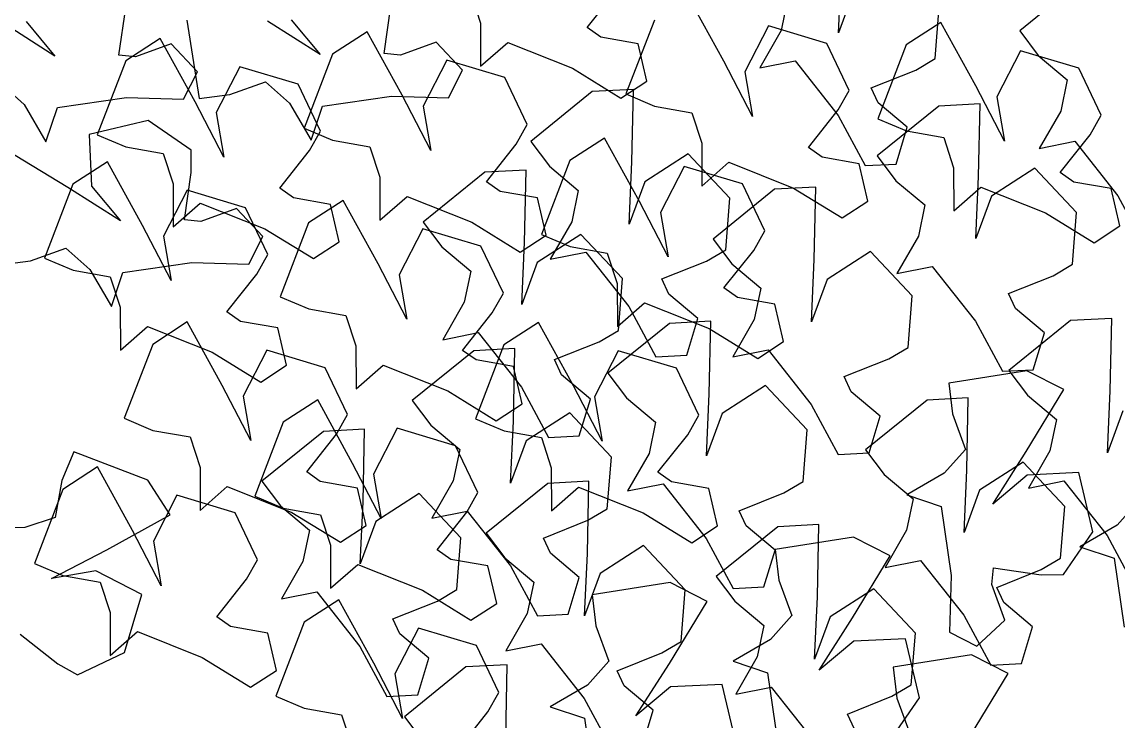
# Model space of a CAD drawing. Header units: millimetres. Extents: x 441156 to 441876, y 4514765 to 4515211.
# Drawn here: x 441407.421 to 441408.778, y 4514822.203 to 4514823.069 of the extents above; entities that cross this region are included whole.
import ezdxf

# ---------------------------------------------------------------- set-up
doc = ezdxf.new("R2010")
doc.units = ezdxf.units.MM
doc.layers.add('01_piscinas', color=254, linetype='Continuous')

msp = doc.modelspace()

# ---------------------------------------------------------------- linework, layer by layer
at = {"layer": '01_piscinas'}
for p, q in [((441408.43156197, 4514823.05491408, 0.00000053), (441408.43501631, 4514823.1318248, 0.00000053)), ((441408.73193576, 4514823.11929527, 0.00000053), (441408.65577748, 4514823.05764111, 0.00000053)), ((441407.97612089, 4514823.10464045, 0.00000053), (441407.98845298, 4514823.0670493, 0.00000053)), ((441408.12047147, 4514823.0614382, 0.00000053), (441408.15726737, 4514823.10805867, 0.00000053)), ((441408.4508555, 4514823.10726777, 0.00000053), (441408.43156197, 4514823.05491408, 0.00000053)), ((441408.28974724, 4514823.01992373, 0.00000053), (441408.24651657, 4514823.09857989, 0.00000053)), ((441408.368628, 4514823.09649424, 0.00000053), (441408.36051233, 4514823.05777331, 0.00000053)), ((441407.54100994, 4514823.027349, 0.00000053), (441407.54956588, 4514823.08612147, 0.00000053)), ((441407.86907547, 4514823.02924452, 0.00000053), (441407.87763142, 4514823.08801699, 0.00000053)), ((441408.55116943, 4514823.02304517, 0.00000053), (441408.55618889, 4514823.08713304, 0.00000053)), ((441407.46187399, 4514823.0263003, 0.00000053), (441407.39699452, 4514823.06774721, 0.00000053)), ((441407.42618113, 4514823.06918584, 0.00000053), (441407.46187399, 4514823.0263003, 0.00000053)), ((441407.62509591, 4514823.07060266, 0.00000053), (441407.64041084, 4514822.97382057, 0.00000053)), ((441407.78993953, 4514823.02819582, 0.00000053), (441407.72506006, 4514823.06964273, 0.00000053)), ((441407.75424667, 4514823.07108135, 0.00000053), (441407.78993953, 4514823.02819582, 0.00000053)), ((441407.98845298, 4514823.0670493, 0.00000053), (441407.98862122, 4514823.0137055, 0.00000053)), ((441408.20365571, 4514823.07073713, 0.00000053), (441408.16852778, 4514822.97926392, 0.00000053)), ((441408.55830986, 4514823.06784718, 0.00000053), (441408.515449, 4514823.04000442, 0.00000053)), ((441408.60154053, 4514822.98919102, 0.00000053), (441408.55830986, 4514823.06784718, 0.00000053)), ((441407.84818805, 4514823.05626843, 0.00000053), (441407.80532719, 4514823.02842567, 0.00000053)), ((441407.89141872, 4514822.97761227, 0.00000053), (441407.84818805, 4514823.05626843, 0.00000053)), ((441408.13733607, 4514823.04950897, 0.00000053), (441408.12047147, 4514823.0614382, 0.00000053)), ((441408.34497411, 4514823.06348344, 0.00000053), (441408.3157429, 4514823.00657631, 0.00000053)), ((441408.36051233, 4514823.05777331, 0.00000053), (441408.33398613, 4514823.01149209, 0.00000053)), ((441408.41703165, 4514823.04180582, 0.00000053), (441408.34497411, 4514823.06348344, 0.00000053)), ((441408.65577748, 4514823.05764111, 0.00000053), (441408.67884933, 4514823.0270116, 0.00000053)), ((441407.59224143, 4514823.04816922, 0.00000053), (441407.54938058, 4514823.02032646, 0.00000053)), ((441407.60557009, 4514823.04144713, 0.00000053), (441407.56157972, 4514823.02545028, 0.00000053)), ((441407.6354721, 4514822.96951306, 0.00000053), (441407.59224143, 4514823.04816922, 0.00000053)), ((441407.63805779, 4514823.00677486, 0.00000053), (441407.60557009, 4514823.04144713, 0.00000053)), ((441407.93363563, 4514823.04334265, 0.00000053), (441407.88964526, 4514823.0273458, 0.00000053)), ((441407.96612333, 4514823.00867037, 0.00000053), (441407.93363563, 4514823.04334265, 0.00000053)), ((441407.98862122, 4514823.0137055, 0.00000053), (441408.02218217, 4514823.04319084, 0.00000053)), ((441408.02218217, 4514823.04319084, 0.00000053), (441408.10224206, 4514823.01134385, 0.00000053)), ((441408.18343127, 4514823.04136745, 0.00000053), (441408.13733607, 4514823.04950897, 0.00000053)), ((441408.19423031, 4514822.99509653, 0.00000053), (441408.18343127, 4514823.04136745, 0.00000053)), ((441408.44472861, 4514822.98379436, 0.00000053), (441408.41703165, 4514823.04180582, 0.00000053)), ((441408.515449, 4514823.04000442, 0.00000053), (441408.48032107, 4514822.94853121, 0.00000053)), ((441407.56157972, 4514823.02545028, 0.00000053), (441407.54100994, 4514823.027349, 0.00000053)), ((441407.80532719, 4514823.02842567, 0.00000053), (441407.77019926, 4514822.93695246, 0.00000053)), ((441407.88964526, 4514823.0273458, 0.00000053), (441407.86907547, 4514823.02924452, 0.00000053)), ((441408.65676741, 4514823.03275072, 0.00000053), (441408.62753619, 4514822.9758436, 0.00000053)), ((441408.72882495, 4514823.0110731, 0.00000053), (441408.65676741, 4514823.03275072, 0.00000053)), ((441408.67884933, 4514823.0270116, 0.00000053), (441408.7146982, 4514822.99691324, 0.00000053)), ((441407.54938058, 4514823.02032646, 0.00000053), (441407.51425265, 4514822.92885325, 0.00000053)), ((441407.69069898, 4514823.01307277, 0.00000053), (441407.66146776, 4514822.95616564, 0.00000053)), ((441407.76275652, 4514822.99139514, 0.00000053), (441407.69069898, 4514823.01307277, 0.00000053)), ((441407.94664559, 4514823.02117198, 0.00000053), (441407.91741438, 4514822.96426485, 0.00000053)), ((441408.01870313, 4514822.99949436, 0.00000053), (441407.94664559, 4514823.02117198, 0.00000053)), ((441408.10224206, 4514823.01134385, 0.00000053), (441408.16220241, 4514822.97429096, 0.00000053)), ((441408.32521105, 4514822.95158992, 0.00000053), (441408.28974724, 4514823.01992373, 0.00000053)), ((441408.33398613, 4514823.01149209, 0.00000053), (441408.37779343, 4514823.02024668, 0.00000053)), ((441408.37779343, 4514823.02024668, 0.00000053), (441408.43120384, 4514822.95263642, 0.00000053)), ((441408.52721456, 4514823.00888126, 0.00000053), (441408.55116943, 4514823.02304517, 0.00000053)), ((441408.7565219, 4514822.95306165, 0.00000053), (441408.72882495, 4514823.0110731, 0.00000053)), ((441407.62072361, 4514822.97274275, 0.00000053), (441407.63805779, 4514823.00677486, 0.00000053)), ((441407.94878915, 4514822.97463827, 0.00000053), (441407.96612333, 4514823.00867037, 0.00000053)), ((441408.04640009, 4514822.9414829, 0.00000053), (441408.01870313, 4514822.99949436, 0.00000053)), ((441408.3157429, 4514823.00657631, 0.00000053), (441408.32521105, 4514822.95158992, 0.00000053)), ((441408.47203814, 4514822.9869047, 0.00000053), (441408.52721456, 4514823.00888126, 0.00000053)), ((441408.7146982, 4514822.99691324, 0.00000053), (441408.70658253, 4514822.95819231, 0.00000053)), ((441407.39439754, 4514822.99258796, 0.00000053), (441407.42387301, 4514822.96619912, 0.00000053)), ((441407.6784727, 4514822.97848663, 0.00000053), (441407.72246308, 4514822.99448348, 0.00000053)), ((441407.72246308, 4514822.99448348, 0.00000053), (441407.75193855, 4514822.96809464, 0.00000053)), ((441407.79045348, 4514822.93338369, 0.00000053), (441407.76275652, 4514822.99139514, 0.00000053)), ((441408.17781332, 4514822.98486936, 0.00000053), (441408.12677334, 4514822.98218725, 0.00000053)), ((441408.16220241, 4514822.97429096, 0.00000053), (441408.19423031, 4514822.99509653, 0.00000053)), ((441408.17592409, 4514822.89513579, 0.00000053), (441408.17781332, 4514822.98486936, 0.00000053)), ((441408.43106504, 4514822.95955063, 0.00000053), (441408.44472861, 4514822.98379436, 0.00000053)), ((441408.48067869, 4514822.96814138, 0.00000053), (441408.47203814, 4514822.9869047, 0.00000053)), ((441408.63700434, 4514822.92085721, 0.00000053), (441408.60154053, 4514822.98919102, 0.00000053)), ((441407.46501258, 4514822.96240168, 0.00000053), (441407.55026998, 4514822.97485133, 0.00000053)), ((441407.55026998, 4514822.97485133, 0.00000053), (441407.62072361, 4514822.97274275, 0.00000053)), ((441407.67093592, 4514822.90117925, 0.00000053), (441407.6354721, 4514822.96951306, 0.00000053)), ((441407.64041084, 4514822.97382057, 0.00000053), (441407.6784727, 4514822.97848663, 0.00000053)), ((441407.79307812, 4514822.9642972, 0.00000053), (441407.87833552, 4514822.97674684, 0.00000053)), ((441407.87833552, 4514822.97674684, 0.00000053), (441407.94878915, 4514822.97463827, 0.00000053)), ((441407.92688253, 4514822.90927846, 0.00000053), (441407.89141872, 4514822.97761227, 0.00000053)), ((441408.12677334, 4514822.98218725, 0.00000053), (441408.05061506, 4514822.9205331, 0.00000053)), ((441408.16852778, 4514822.97926392, 0.00000053), (441408.20382335, 4514822.96427392, 0.00000053)), ((441408.62753619, 4514822.9758436, 0.00000053), (441408.63700434, 4514822.92085721, 0.00000053)), ((441407.42387301, 4514822.96619912, 0.00000053), (441407.45069062, 4514822.92008615, 0.00000053)), ((441407.45069062, 4514822.92008615, 0.00000053), (441407.46501258, 4514822.96240168, 0.00000053)), ((441407.66146776, 4514822.95616564, 0.00000053), (441407.67093592, 4514822.90117925, 0.00000053)), ((441407.75193855, 4514822.96809464, 0.00000053), (441407.77875616, 4514822.92198167, 0.00000053)), ((441407.77875616, 4514822.92198167, 0.00000053), (441407.79307812, 4514822.9642972, 0.00000053)), ((441407.91741438, 4514822.96426485, 0.00000053), (441407.92688253, 4514822.90927846, 0.00000053)), ((441408.20382335, 4514822.96427392, 0.00000053), (441408.24991856, 4514822.95613241, 0.00000053)), ((441408.24991856, 4514822.95613241, 0.00000053), (441408.26225064, 4514822.91854126, 0.00000053)), ((441408.39426914, 4514822.91293015, 0.00000053), (441408.43106504, 4514822.95955063, 0.00000053)), ((441408.55573585, 4514822.96421718, 0.00000053), (441408.47957757, 4514822.90256302, 0.00000053)), ((441408.51652756, 4514822.93804302, 0.00000053), (441408.48067869, 4514822.96814138, 0.00000053)), ((441408.60677582, 4514822.96689929, 0.00000053), (441408.55573585, 4514822.96421718, 0.00000053)), ((441408.6048866, 4514822.87716572, 0.00000053), (441408.60677582, 4514822.96689929, 0.00000053)), ((441408.70658253, 4514822.95819231, 0.00000053), (441408.68005633, 4514822.9119111, 0.00000053)), ((441407.57726743, 4514822.94627516, 0.00000053), (441407.50402496, 4514822.92901976, 0.00000053)), ((441407.63025943, 4514822.90988425, 0.00000053), (441407.57726743, 4514822.94627516, 0.00000053)), ((441408.43120384, 4514822.95263642, 0.00000053), (441408.46460458, 4514822.8905675, 0.00000053)), ((441408.48032107, 4514822.94853121, 0.00000053), (441408.51561664, 4514822.93354121, 0.00000053)), ((441408.74285833, 4514822.92881792, 0.00000053), (441408.7565219, 4514822.95306165, 0.00000053)), ((441407.50402496, 4514822.92901976, 0.00000053), (441407.50716355, 4514822.86512114, 0.00000053)), ((441407.51425265, 4514822.92885325, 0.00000053), (441407.54954822, 4514822.91386325, 0.00000053)), ((441407.77019926, 4514822.93695246, 0.00000053), (441407.80549483, 4514822.92196246, 0.00000053)), ((441407.7767899, 4514822.90913996, 0.00000053), (441407.79045348, 4514822.93338369, 0.00000053)), ((441408.03273652, 4514822.91723917, 0.00000053), (441408.04640009, 4514822.9414829, 0.00000053)), ((441408.50274434, 4514822.89257171, 0.00000053), (441408.51652756, 4514822.93804302, 0.00000053)), ((441408.51561664, 4514822.93354121, 0.00000053), (441408.56171185, 4514822.9253997, 0.00000053)), ((441408.70606243, 4514822.88219744, 0.00000053), (441408.74285833, 4514822.92881792, 0.00000053)), ((441407.80549483, 4514822.92196246, 0.00000053), (441407.85159004, 4514822.91382095, 0.00000053)), ((441407.99594062, 4514822.87061869, 0.00000053), (441408.03273652, 4514822.91723917, 0.00000053)), ((441408.05061506, 4514822.9205331, 0.00000053), (441408.07368692, 4514822.88990359, 0.00000053)), ((441408.14204549, 4514822.92469279, 0.00000053), (441408.09918463, 4514822.89685003, 0.00000053)), ((441408.18527616, 4514822.84603663, 0.00000053), (441408.14204549, 4514822.92469279, 0.00000053)), ((441408.26225064, 4514822.91854126, 0.00000053), (441408.26241889, 4514822.86519746, 0.00000053)), ((441408.56171185, 4514822.9253997, 0.00000053), (441408.57404394, 4514822.88780855, 0.00000053)), ((441408.68005633, 4514822.9119111, 0.00000053), (441408.72386363, 4514822.92066568, 0.00000053)), ((441408.72386363, 4514822.92066568, 0.00000053), (441408.77727404, 4514822.85305543, 0.00000053)), ((441407.47797693, 4514822.86368251, 0.00000053), (441407.40121, 4514822.91018541, 0.00000053)), ((441407.54954822, 4514822.91386325, 0.00000053), (441407.59564342, 4514822.90572174, 0.00000053)), ((441407.59564342, 4514822.90572174, 0.00000053), (441407.60797551, 4514822.86813059, 0.00000053)), ((441407.63054829, 4514822.88205677, 0.00000053), (441407.63025943, 4514822.90988425, 0.00000053)), ((441407.739994, 4514822.86251948, 0.00000053), (441407.7767899, 4514822.90913996, 0.00000053)), ((441407.85159004, 4514822.91382095, 0.00000053), (441407.86392213, 4514822.8762298, 0.00000053)), ((441408.24553182, 4514822.90524617, 0.00000053), (441408.19176329, 4514822.87057876, 0.00000053)), ((441408.29709667, 4514822.85044403, 0.00000053), (441408.24553182, 4514822.90524617, 0.00000053)), ((441408.41113373, 4514822.90100092, 0.00000053), (441408.39426914, 4514822.91293015, 0.00000053)), ((441408.47957757, 4514822.90256302, 0.00000053), (441408.50264943, 4514822.87193352, 0.00000053)), ((441407.52696719, 4514822.89527827, 0.00000053), (441407.48410633, 4514822.86743551, 0.00000053)), ((441407.57019786, 4514822.81662211, 0.00000053), (441407.52696719, 4514822.89527827, 0.00000053)), ((441408.09918463, 4514822.89685003, 0.00000053), (441408.0640567, 4514822.80537682, 0.00000053)), ((441408.07368692, 4514822.88990359, 0.00000053), (441408.10953578, 4514822.85980523, 0.00000053)), ((441408.17246975, 4514822.81822507, 0.00000053), (441408.17592409, 4514822.89513579, 0.00000053)), ((441408.24050303, 4514822.88959634, 0.00000053), (441408.21127182, 4514822.83268921, 0.00000053)), ((441408.31256057, 4514822.86791872, 0.00000053), (441408.24050303, 4514822.88959634, 0.00000053)), ((441408.26241889, 4514822.86519746, 0.00000053), (441408.29597983, 4514822.8946828, 0.00000053)), ((441408.29597983, 4514822.8946828, 0.00000053), (441408.37603973, 4514822.86283581, 0.00000053)), ((441408.45722894, 4514822.89285941, 0.00000053), (441408.41113373, 4514822.90100092, 0.00000053)), ((441408.46802797, 4514822.84658849, 0.00000053), (441408.45722894, 4514822.89285941, 0.00000053)), ((441408.46460458, 4514822.8905675, 0.00000053), (441408.50274434, 4514822.89257171, 0.00000053)), ((441408.57404394, 4514822.88780855, 0.00000053), (441408.57421218, 4514822.83446474, 0.00000053)), ((441407.62199235, 4514822.8232843, 0.00000053), (441407.63054829, 4514822.88205677, 0.00000053)), ((441407.86392213, 4514822.8762298, 0.00000053), (441407.86409037, 4514822.82288599, 0.00000053)), ((441407.99379871, 4514822.88241693, 0.00000053), (441407.91764043, 4514822.82076277, 0.00000053)), ((441408.04483868, 4514822.88509903, 0.00000053), (441407.99379871, 4514822.88241693, 0.00000053)), ((441408.04294946, 4514822.79536547, 0.00000053), (441408.04483868, 4514822.88509903, 0.00000053)), ((441408.60143226, 4514822.800255, 0.00000053), (441408.6048866, 4514822.87716572, 0.00000053)), ((441408.67449433, 4514822.8872761, 0.00000053), (441408.6207258, 4514822.85260869, 0.00000053)), ((441408.72605918, 4514822.83247396, 0.00000053), (441408.67449433, 4514822.8872761, 0.00000053)), ((441408.72292703, 4514822.87026821, 0.00000053), (441408.70606243, 4514822.88219744, 0.00000053)), ((441407.48410633, 4514822.86743551, 0.00000053), (441407.4489784, 4514822.7759623, 0.00000053)), ((441407.5428564, 4514822.82223561, 0.00000053), (441407.47797693, 4514822.86368251, 0.00000053)), ((441407.50716355, 4514822.86512114, 0.00000053), (441407.5428564, 4514822.82223561, 0.00000053)), ((441407.60797551, 4514822.86813059, 0.00000053), (441407.60814375, 4514822.81478679, 0.00000053)), ((441407.7568586, 4514822.85059025, 0.00000053), (441407.739994, 4514822.86251948, 0.00000053)), ((441408.01280521, 4514822.85868946, 0.00000053), (441407.99594062, 4514822.87061869, 0.00000053)), ((441408.19176329, 4514822.87057876, 0.00000053), (441408.17246975, 4514822.81822507, 0.00000053)), ((441408.35247922, 4514822.86122807, 0.00000053), (441408.27632093, 4514822.79957391, 0.00000053)), ((441408.34025753, 4514822.80990726, 0.00000053), (441408.31256057, 4514822.86791872, 0.00000053)), ((441408.40351919, 4514822.86391018, 0.00000053), (441408.35247922, 4514822.86122807, 0.00000053)), ((441408.37603973, 4514822.86283581, 0.00000053), (441408.43600008, 4514822.82578291, 0.00000053)), ((441408.40162997, 4514822.77417661, 0.00000053), (441408.40351919, 4514822.86391018, 0.00000053)), ((441408.50264943, 4514822.87193352, 0.00000053), (441408.53849829, 4514822.84183516, 0.00000053)), ((441408.57421218, 4514822.83446474, 0.00000053), (441408.60777313, 4514822.86395009, 0.00000053)), ((441408.60777313, 4514822.86395009, 0.00000053), (441408.68783302, 4514822.8321031, 0.00000053)), ((441408.76902223, 4514822.86212669, 0.00000053), (441408.72292703, 4514822.87026821, 0.00000053)), ((441408.77982127, 4514822.81585578, 0.00000053), (441408.76902223, 4514822.86212669, 0.00000053)), ((441407.62542473, 4514822.86018181, 0.00000053), (441407.59619352, 4514822.80327469, 0.00000053)), ((441407.69748227, 4514822.83850419, 0.00000053), (441407.62542473, 4514822.86018181, 0.00000053)), ((441407.80295381, 4514822.84244874, 0.00000053), (441407.7568586, 4514822.85059025, 0.00000053)), ((441407.81855429, 4514822.84748955, 0.00000053), (441407.77569343, 4514822.81964679, 0.00000053)), ((441407.86178496, 4514822.76883339, 0.00000053), (441407.81855429, 4514822.84748955, 0.00000053)), ((441407.86409037, 4514822.82288599, 0.00000053), (441407.89765131, 4514822.85237134, 0.00000053)), ((441407.89765131, 4514822.85237134, 0.00000053), (441407.97771121, 4514822.82052435, 0.00000053)), ((441408.05890042, 4514822.85054795, 0.00000053), (441408.01280521, 4514822.85868946, 0.00000053)), ((441408.06969945, 4514822.80427703, 0.00000053), (441408.05890042, 4514822.85054795, 0.00000053)), ((441408.10953578, 4514822.85980523, 0.00000053), (441408.10142011, 4514822.82108429, 0.00000053)), ((441408.29207721, 4514822.78635616, 0.00000053), (441408.29709667, 4514822.85044403, 0.00000053)), ((441408.6207258, 4514822.85260869, 0.00000053), (441408.60143226, 4514822.800255, 0.00000053)), ((441408.77727404, 4514822.85305543, 0.00000053), (441408.81067478, 4514822.79098651, 0.00000053)), ((441407.60814375, 4514822.81478679, 0.00000053), (441407.6417047, 4514822.84427213, 0.00000053)), ((441407.6417047, 4514822.84427213, 0.00000053), (441407.7217646, 4514822.81242514, 0.00000053)), ((441407.68655251, 4514822.83738243, 0.00000053), (441407.64256213, 4514822.82138559, 0.00000053)), ((441407.7190402, 4514822.80271016, 0.00000053), (441407.68655251, 4514822.83738243, 0.00000053)), ((441407.72517923, 4514822.78049274, 0.00000053), (441407.69748227, 4514822.83850419, 0.00000053)), ((441407.81375284, 4514822.79617782, 0.00000053), (441407.80295381, 4514822.84244874, 0.00000053)), ((441408.22073997, 4514822.77770282, 0.00000053), (441408.18527616, 4514822.84603663, 0.00000053)), ((441408.43600008, 4514822.82578291, 0.00000053), (441408.46802797, 4514822.84658849, 0.00000053)), ((441408.53849829, 4514822.84183516, 0.00000053), (441408.53038262, 4514822.80311422, 0.00000053)), ((441407.64256213, 4514822.82138559, 0.00000053), (441407.62199235, 4514822.8232843, 0.00000053)), ((441407.91764043, 4514822.82076277, 0.00000053), (441407.94071229, 4514822.79013326, 0.00000053)), ((441407.97771121, 4514822.82052435, 0.00000053), (441408.03767156, 4514822.78347145, 0.00000053)), ((441408.10142011, 4514822.82108429, 0.00000053), (441408.07489391, 4514822.77480308, 0.00000053)), ((441408.21127182, 4514822.83268921, 0.00000053), (441408.22073997, 4514822.77770282, 0.00000053)), ((441408.68783302, 4514822.8321031, 0.00000053), (441408.74779337, 4514822.7950502, 0.00000053)), ((441408.72103972, 4514822.76838608, 0.00000053), (441408.72605918, 4514822.83247396, 0.00000053)), ((441407.60566167, 4514822.7482883, 0.00000053), (441407.57019786, 4514822.81662211, 0.00000053)), ((441407.7217646, 4514822.81242514, 0.00000053), (441407.78172495, 4514822.77537224, 0.00000053)), ((441407.77569343, 4514822.81964679, 0.00000053), (441407.7405655, 4514822.72817359, 0.00000053)), ((441407.91701183, 4514822.8123931, 0.00000053), (441407.88778062, 4514822.75548598, 0.00000053)), ((441407.98906937, 4514822.79071548, 0.00000053), (441407.91701183, 4514822.8123931, 0.00000053)), ((441408.32659396, 4514822.78566353, 0.00000053), (441408.34025753, 4514822.80990726, 0.00000053)), ((441408.74779337, 4514822.7950502, 0.00000053), (441408.77982127, 4514822.81585578, 0.00000053)), ((441407.59619352, 4514822.80327469, 0.00000053), (441407.60566167, 4514822.7482883, 0.00000053)), ((441407.70170602, 4514822.76867806, 0.00000053), (441407.7190402, 4514822.80271016, 0.00000053)), ((441407.78172495, 4514822.77537224, 0.00000053), (441407.81375284, 4514822.79617782, 0.00000053)), ((441408.03767156, 4514822.78347145, 0.00000053), (441408.06969945, 4514822.80427703, 0.00000053)), ((441408.03949512, 4514822.71845475, 0.00000053), (441408.04294946, 4514822.79536547, 0.00000053)), ((441408.11255719, 4514822.80547584, 0.00000053), (441408.05878865, 4514822.77080844, 0.00000053)), ((441408.0640567, 4514822.80537682, 0.00000053), (441408.09935227, 4514822.79038682, 0.00000053)), ((441408.16412204, 4514822.7506737, 0.00000053), (441408.11255719, 4514822.80547584, 0.00000053)), ((441408.27632093, 4514822.79957391, 0.00000053), (441408.29939279, 4514822.76894441, 0.00000053)), ((441408.53038262, 4514822.80311422, 0.00000053), (441408.50385642, 4514822.75683301, 0.00000053)), ((441407.43138957, 4514822.77252642, 0.00000053), (441407.47537995, 4514822.78852327, 0.00000053)), ((441407.47537995, 4514822.78852327, 0.00000053), (441407.50485542, 4514822.76213442, 0.00000053)), ((441407.71151566, 4514822.756249, 0.00000053), (441407.72517923, 4514822.78049274, 0.00000053)), ((441407.94071229, 4514822.79013326, 0.00000053), (441407.97656115, 4514822.7600349, 0.00000053)), ((441408.01676633, 4514822.73270402, 0.00000053), (441407.98906937, 4514822.79071548, 0.00000053)), ((441408.07489391, 4514822.77480308, 0.00000053), (441408.11870122, 4514822.78355767, 0.00000053)), ((441408.09935227, 4514822.79038682, 0.00000053), (441408.14544748, 4514822.78224531, 0.00000053)), ((441408.11870122, 4514822.78355767, 0.00000053), (441408.17211163, 4514822.71594742, 0.00000053)), ((441408.14544748, 4514822.78224531, 0.00000053), (441408.15777956, 4514822.74465416, 0.00000053)), ((441408.26812235, 4514822.77219225, 0.00000053), (441408.29207721, 4514822.78635616, 0.00000053)), ((441408.28979806, 4514822.73904305, 0.00000053), (441408.32659396, 4514822.78566353, 0.00000053)), ((441408.4712377, 4514822.78428698, 0.00000053), (441408.41746916, 4514822.74961958, 0.00000053)), ((441408.52280255, 4514822.72948484, 0.00000053), (441408.4712377, 4514822.78428698, 0.00000053)), ((441407.39332771, 4514822.76786036, 0.00000053), (441407.43138957, 4514822.77252642, 0.00000053)), ((441407.4489784, 4514822.7759623, 0.00000053), (441407.48427397, 4514822.7609723, 0.00000053)), ((441407.54599499, 4514822.75833698, 0.00000053), (441407.63125239, 4514822.77078663, 0.00000053)), ((441407.63125239, 4514822.77078663, 0.00000053), (441407.70170602, 4514822.76867806, 0.00000053)), ((441407.89724877, 4514822.70049959, 0.00000053), (441407.86178496, 4514822.76883339, 0.00000053)), ((441408.05878865, 4514822.77080844, 0.00000053), (441408.03949512, 4514822.71845475, 0.00000053)), ((441408.21294592, 4514822.75021568, 0.00000053), (441408.26812235, 4514822.77219225, 0.00000053)), ((441408.29939279, 4514822.76894441, 0.00000053), (441408.33524166, 4514822.73884604, 0.00000053)), ((441408.39817563, 4514822.69726589, 0.00000053), (441408.40162997, 4514822.77417661, 0.00000053)), ((441408.50385642, 4514822.75683301, 0.00000053), (441408.54766372, 4514822.7655876, 0.00000053)), ((441408.54766372, 4514822.7655876, 0.00000053), (441408.60107413, 4514822.69797734, 0.00000053)), ((441408.69708486, 4514822.75422218, 0.00000053), (441408.72103972, 4514822.76838608, 0.00000053)), ((441407.48427397, 4514822.7609723, 0.00000053), (441407.53036918, 4514822.75283078, 0.00000053)), ((441407.50485542, 4514822.76213442, 0.00000053), (441407.53167303, 4514822.71602145, 0.00000053)), ((441407.53036918, 4514822.75283078, 0.00000053), (441407.54270127, 4514822.71523963, 0.00000053)), ((441407.53167303, 4514822.71602145, 0.00000053), (441407.54599499, 4514822.75833698, 0.00000053)), ((441407.67471976, 4514822.70962853, 0.00000053), (441407.71151566, 4514822.756249, 0.00000053)), ((441407.88778062, 4514822.75548598, 0.00000053), (441407.89724877, 4514822.70049959, 0.00000053)), ((441407.97656115, 4514822.7600349, 0.00000053), (441407.96844548, 4514822.72131397, 0.00000053)), ((441408.64190843, 4514822.73224561, 0.00000053), (441408.69708486, 4514822.75422218, 0.00000053)), ((441408.15777956, 4514822.74465416, 0.00000053), (441408.15794781, 4514822.69131036, 0.00000053)), ((441408.15910258, 4514822.68658583, 0.00000053), (441408.16412204, 4514822.7506737, 0.00000053)), ((441408.22158648, 4514822.73145237, 0.00000053), (441408.21294592, 4514822.75021568, 0.00000053)), ((441408.30666265, 4514822.72711382, 0.00000053), (441408.28979806, 4514822.73904305, 0.00000053)), ((441408.33524166, 4514822.73884604, 0.00000053), (441408.32712599, 4514822.70012511, 0.00000053)), ((441408.41746916, 4514822.74961958, 0.00000053), (441408.39817563, 4514822.69726589, 0.00000053)), ((441407.7405655, 4514822.72817359, 0.00000053), (441407.77586107, 4514822.71318358, 0.00000053)), ((441408.00310276, 4514822.70846029, 0.00000053), (441408.01676633, 4514822.73270402, 0.00000053)), ((441408.25743534, 4514822.70135401, 0.00000053), (441408.22158648, 4514822.73145237, 0.00000053)), ((441408.35275786, 4514822.71897231, 0.00000053), (441408.30666265, 4514822.72711382, 0.00000053)), ((441408.51778309, 4514822.66539697, 0.00000053), (441408.52280255, 4514822.72948484, 0.00000053)), ((441408.65054899, 4514822.7134823, 0.00000053), (441408.64190843, 4514822.73224561, 0.00000053)), ((441407.54270127, 4514822.71523963, 0.00000053), (441407.54286951, 4514822.66189583, 0.00000053)), ((441407.77586107, 4514822.71318358, 0.00000053), (441407.82195628, 4514822.70504207, 0.00000053)), ((441407.96844548, 4514822.72131397, 0.00000053), (441407.94191928, 4514822.67503276, 0.00000053)), ((441408.15794781, 4514822.69131036, 0.00000053), (441408.19150875, 4514822.7207957, 0.00000053)), ((441408.17211163, 4514822.71594742, 0.00000053), (441408.20551236, 4514822.65387849, 0.00000053)), ((441408.19150875, 4514822.7207957, 0.00000053), (441408.27156865, 4514822.68894871, 0.00000053)), ((441408.36355689, 4514822.67270139, 0.00000053), (441408.35275786, 4514822.71897231, 0.00000053)), ((441408.68639785, 4514822.68338394, 0.00000053), (441408.65054899, 4514822.7134823, 0.00000053)), ((441407.69158435, 4514822.6976993, 0.00000053), (441407.67471976, 4514822.70962853, 0.00000053)), ((441407.73767956, 4514822.68955778, 0.00000053), (441407.69158435, 4514822.6976993, 0.00000053)), ((441407.82195628, 4514822.70504207, 0.00000053), (441407.83428837, 4514822.66745092, 0.00000053)), ((441407.96630686, 4514822.66183981, 0.00000053), (441408.00310276, 4514822.70846029, 0.00000053)), ((441408.27346616, 4514822.69791924, 0.00000053), (441408.22242619, 4514822.69523714, 0.00000053)), ((441408.24365212, 4514822.65588271, 0.00000053), (441408.25743534, 4514822.70135401, 0.00000053)), ((441408.27157694, 4514822.60818568, 0.00000053), (441408.27346616, 4514822.69791924, 0.00000053)), ((441408.32712599, 4514822.70012511, 0.00000053), (441408.30059979, 4514822.6538439, 0.00000053)), ((441408.60107413, 4514822.69797734, 0.00000053), (441408.63447487, 4514822.63590842, 0.00000053)), ((441408.71859756, 4514822.69870661, 0.00000053), (441408.64243928, 4514822.63705245, 0.00000053)), ((441408.76963754, 4514822.70138872, 0.00000053), (441408.71859756, 4514822.69870661, 0.00000053)), ((441408.76774831, 4514822.61165515, 0.00000053), (441408.76963754, 4514822.70138872, 0.00000053)), ((441407.54286951, 4514822.66189583, 0.00000053), (441407.57643046, 4514822.69138117, 0.00000053)), ((441407.57643046, 4514822.69138117, 0.00000053), (441407.65649035, 4514822.65953418, 0.00000053)), ((441407.62562867, 4514822.69699997, 0.00000053), (441407.58276781, 4514822.66915721, 0.00000053)), ((441407.66885934, 4514822.61834381, 0.00000053), (441407.62562867, 4514822.69699997, 0.00000053)), ((441407.7484786, 4514822.64328687, 0.00000053), (441407.73767956, 4514822.68955778, 0.00000053)), ((441408.06038796, 4514822.69644906, 0.00000053), (441408.0175271, 4514822.6686063, 0.00000053)), ((441408.10361863, 4514822.6177929, 0.00000053), (441408.06038796, 4514822.69644906, 0.00000053)), ((441408.13514772, 4514822.67242193, 0.00000053), (441408.15910258, 4514822.68658583, 0.00000053)), ((441408.22242619, 4514822.69523714, 0.00000053), (441408.14626791, 4514822.63358298, 0.00000053)), ((441408.27156865, 4514822.68894871, 0.00000053), (441408.331529, 4514822.65189582, 0.00000053)), ((441407.94191928, 4514822.67503276, 0.00000053), (441407.98572658, 4514822.68378734, 0.00000053)), ((441407.98572658, 4514822.68378734, 0.00000053), (441408.03913699, 4514822.61617709, 0.00000053)), ((441408.07997129, 4514822.65044536, 0.00000053), (441408.13514772, 4514822.67242193, 0.00000053)), ((441408.331529, 4514822.65189582, 0.00000053), (441408.36355689, 4514822.67270139, 0.00000053)), ((441408.67261463, 4514822.63791263, 0.00000053), (441408.68639785, 4514822.68338394, 0.00000053)), ((441407.58276781, 4514822.66915721, 0.00000053), (441407.54763988, 4514822.57768401, 0.00000053)), ((441407.65649035, 4514822.65953418, 0.00000053), (441407.7164507, 4514822.62248129, 0.00000053)), ((441407.72408621, 4514822.66190352, 0.00000053), (441407.694855, 4514822.6049964, 0.00000053)), ((441407.79614375, 4514822.6402259, 0.00000053), (441407.72408621, 4514822.66190352, 0.00000053)), ((441407.83428837, 4514822.66745092, 0.00000053), (441407.83445661, 4514822.61410712, 0.00000053)), ((441407.98010291, 4514822.66137215, 0.00000053), (441407.90394463, 4514822.59971799, 0.00000053)), ((441407.98317145, 4514822.64991058, 0.00000053), (441407.96630686, 4514822.66183981, 0.00000053)), ((441408.03114288, 4514822.66405425, 0.00000053), (441407.98010291, 4514822.66137215, 0.00000053)), ((441408.0175271, 4514822.6686063, 0.00000053), (441407.98239917, 4514822.57713309, 0.00000053)), ((441408.02925366, 4514822.57432069, 0.00000053), (441408.03114288, 4514822.66405425, 0.00000053)), ((441408.15884551, 4514822.6613526, 0.00000053), (441408.12961429, 4514822.60444548, 0.00000053)), ((441408.23090305, 4514822.63967498, 0.00000053), (441408.15884551, 4514822.6613526, 0.00000053)), ((441408.30059979, 4514822.6538439, 0.00000053), (441408.34440709, 4514822.66259848, 0.00000053)), ((441408.34440709, 4514822.66259848, 0.00000053), (441408.3978175, 4514822.59498823, 0.00000053)), ((441408.49382822, 4514822.65123307, 0.00000053), (441408.51778309, 4514822.66539697, 0.00000053)), ((441407.83445661, 4514822.61410712, 0.00000053), (441407.86801756, 4514822.64359246, 0.00000053)), ((441407.86801756, 4514822.64359246, 0.00000053), (441407.94807745, 4514822.61174547, 0.00000053)), ((441408.02926666, 4514822.64176907, 0.00000053), (441407.98317145, 4514822.64991058, 0.00000053)), ((441408.08861184, 4514822.63168204, 0.00000053), (441408.07997129, 4514822.65044536, 0.00000053)), ((441408.20551236, 4514822.65387849, 0.00000053), (441408.24365212, 4514822.65588271, 0.00000053)), ((441408.4386518, 4514822.6292565, 0.00000053), (441408.49382822, 4514822.65123307, 0.00000053)), ((441407.7164507, 4514822.62248129, 0.00000053), (441407.7484786, 4514822.64328687, 0.00000053)), ((441407.82384071, 4514822.58221444, 0.00000053), (441407.79614375, 4514822.6402259, 0.00000053)), ((441408.0400657, 4514822.59549815, 0.00000053), (441408.02926666, 4514822.64176907, 0.00000053)), ((441408.12446071, 4514822.60158368, 0.00000053), (441408.08861184, 4514822.63168204, 0.00000053)), ((441408.14626791, 4514822.63358298, 0.00000053), (441408.16933977, 4514822.60295347, 0.00000053)), ((441408.2586, 4514822.58166353, 0.00000053), (441408.23090305, 4514822.63967498, 0.00000053)), ((441408.66476014, 4514822.63641068, 0.00000053), (441408.56797805, 4514822.62109575, 0.00000053)), ((441408.63447487, 4514822.63590842, 0.00000053), (441408.67261463, 4514822.63791263, 0.00000053)), ((441408.64243928, 4514822.63705245, 0.00000053), (441408.66551114, 4514822.60642294, 0.00000053)), ((441408.7103031, 4514822.61321346, 0.00000053), (441408.66476014, 4514822.63641068, 0.00000053)), ((441407.70432315, 4514822.55001, 0.00000053), (441407.66885934, 4514822.61834381, 0.00000053)), ((441408.13908244, 4514822.54945909, 0.00000053), (441408.10361863, 4514822.6177929, 0.00000053)), ((441408.34118467, 4514822.61829605, 0.00000053), (441408.28741613, 4514822.58362864, 0.00000053)), ((441408.39274952, 4514822.56349391, 0.00000053), (441408.34118467, 4514822.61829605, 0.00000053)), ((441408.44729235, 4514822.61049319, 0.00000053), (441408.4386518, 4514822.6292565, 0.00000053)), ((441408.56797805, 4514822.62109575, 0.00000053), (441408.57264411, 4514822.58303389, 0.00000053)), ((441407.694855, 4514822.6049964, 0.00000053), (441407.70432315, 4514822.55001, 0.00000053)), ((441407.94807745, 4514822.61174547, 0.00000053), (441408.0080378, 4514822.57469258, 0.00000053)), ((441408.03913699, 4514822.61617709, 0.00000053), (441408.07253773, 4514822.55410817, 0.00000053)), ((441408.12961429, 4514822.60444548, 0.00000053), (441408.13908244, 4514822.54945909, 0.00000053)), ((441408.16933977, 4514822.60295347, 0.00000053), (441408.20518863, 4514822.57285511, 0.00000053)), ((441408.2681226, 4514822.53127496, 0.00000053), (441408.27157694, 4514822.60818568, 0.00000053)), ((441408.48314122, 4514822.58039483, 0.00000053), (441408.44729235, 4514822.61049319, 0.00000053)), ((441408.59221938, 4514822.60303361, 0.00000053), (441408.54117941, 4514822.6003515, 0.00000053)), ((441408.59033015, 4514822.51330004, 0.00000053), (441408.59221938, 4514822.60303361, 0.00000053)), ((441408.66380021, 4514822.53644653, 0.00000053), (441408.7103031, 4514822.61321346, 0.00000053)), ((441408.66551114, 4514822.60642294, 0.00000053), (441408.70136, 4514822.57632458, 0.00000053)), ((441408.76429397, 4514822.53474443, 0.00000053), (441408.76774831, 4514822.61165515, 0.00000053)), ((441407.78701693, 4514822.60056576, 0.00000053), (441407.74415607, 4514822.572723, 0.00000053)), ((441407.8302476, 4514822.5219096, 0.00000053), (441407.78701693, 4514822.60056576, 0.00000053)), ((441407.90394463, 4514822.59971799, 0.00000053), (441407.92701649, 4514822.56908848, 0.00000053)), ((441408.0080378, 4514822.57469258, 0.00000053), (441408.0400657, 4514822.59549815, 0.00000053)), ((441408.11067749, 4514822.55611238, 0.00000053), (441408.12446071, 4514822.60158368, 0.00000053)), ((441408.3978175, 4514822.59498823, 0.00000053), (441408.43121824, 4514822.53291931, 0.00000053)), ((441408.54117941, 4514822.6003515, 0.00000053), (441408.46502112, 4514822.53869735, 0.00000053)), ((441407.54763988, 4514822.57768401, 0.00000053), (441407.58293545, 4514822.562694, 0.00000053)), ((441407.81017714, 4514822.55797071, 0.00000053), (441407.82384071, 4514822.58221444, 0.00000053)), ((441407.98239917, 4514822.57713309, 0.00000053), (441408.01769474, 4514822.56214309, 0.00000053)), ((441408.09886139, 4514822.58443106, 0.00000053), (441408.04509286, 4514822.54976365, 0.00000053)), ((441408.15042624, 4514822.52962892, 0.00000053), (441408.09886139, 4514822.58443106, 0.00000053)), ((441408.24493643, 4514822.5574198, 0.00000053), (441408.2586, 4514822.58166353, 0.00000053)), ((441408.28741613, 4514822.58362864, 0.00000053), (441408.2681226, 4514822.53127496, 0.00000053)), ((441408.469358, 4514822.53492352, 0.00000053), (441408.48314122, 4514822.58039483, 0.00000053)), ((441408.57264411, 4514822.58303389, 0.00000053), (441408.58864096, 4514822.53904352, 0.00000053)), ((441408.70136, 4514822.57632458, 0.00000053), (441408.69324433, 4514822.53760365, 0.00000053)), ((441408.78358751, 4514822.58709812, 0.00000053), (441408.76429397, 4514822.53474443, 0.00000053)), ((441407.58293545, 4514822.562694, 0.00000053), (441407.62903066, 4514822.55455249, 0.00000053)), ((441407.74415607, 4514822.572723, 0.00000053), (441407.70902814, 4514822.48124979, 0.00000053)), ((441407.84504903, 4514822.5641432, 0.00000053), (441407.79400906, 4514822.5614611, 0.00000053)), ((441407.84315981, 4514822.47440964, 0.00000053), (441407.84504903, 4514822.5641432, 0.00000053)), ((441407.88547448, 4514822.56546931, 0.00000053), (441407.85624326, 4514822.50856218, 0.00000053)), ((441407.95753202, 4514822.54379169, 0.00000053), (441407.88547448, 4514822.56546931, 0.00000053)), ((441407.92701649, 4514822.56908848, 0.00000053), (441407.96286535, 4514822.53899012, 0.00000053)), ((441408.01769474, 4514822.56214309, 0.00000053), (441408.06378995, 4514822.55400158, 0.00000053)), ((441408.02579932, 4514822.49740997, 0.00000053), (441408.02925366, 4514822.57432069, 0.00000053)), ((441408.20518863, 4514822.57285511, 0.00000053), (441408.19707296, 4514822.53413418, 0.00000053)), ((441408.38773006, 4514822.49940604, 0.00000053), (441408.39274952, 4514822.56349391, 0.00000053)), ((441407.62903066, 4514822.55455249, 0.00000053), (441407.64136275, 4514822.51696134, 0.00000053)), ((441407.79400906, 4514822.5614611, 0.00000053), (441407.71785078, 4514822.49980694, 0.00000053)), ((441407.77338124, 4514822.51135023, 0.00000053), (441407.81017714, 4514822.55797071, 0.00000053)), ((441408.04509286, 4514822.54976365, 0.00000053), (441408.02579932, 4514822.49740997, 0.00000053)), ((441408.06378995, 4514822.55400158, 0.00000053), (441408.07612204, 4514822.51641043, 0.00000053)), ((441408.07253773, 4514822.55410817, 0.00000053), (441408.11067749, 4514822.55611238, 0.00000053)), ((441408.20814053, 4514822.51079932, 0.00000053), (441408.24493643, 4514822.5574198, 0.00000053)), ((441407.48520877, 4514822.53605662, 0.00000053), (441407.47021876, 4514822.50076104, 0.00000053)), ((441407.57668197, 4514822.50092868, 0.00000053), (441407.48520877, 4514822.53605662, 0.00000053)), ((441407.96286535, 4514822.53899012, 0.00000053), (441407.95474968, 4514822.50026919, 0.00000053)), ((441407.98522897, 4514822.48578023, 0.00000053), (441407.95753202, 4514822.54379169, 0.00000053)), ((441408.43121824, 4514822.53291931, 0.00000053), (441408.469358, 4514822.53492352, 0.00000053)), ((441408.46502112, 4514822.53869735, 0.00000053), (441408.48809298, 4514822.50806784, 0.00000053)), ((441408.58864096, 4514822.53904352, 0.00000053), (441408.56225211, 4514822.50956804, 0.00000053)), ((441408.6223533, 4514822.47156706, 0.00000053), (441408.66380021, 4514822.53644653, 0.00000053)), ((441408.69324433, 4514822.53760365, 0.00000053), (441408.66671813, 4514822.49132244, 0.00000053)), ((441407.86571141, 4514822.45357579, 0.00000053), (441407.8302476, 4514822.5219096, 0.00000053)), ((441408.14540678, 4514822.46554105, 0.00000053), (441408.15042624, 4514822.52962892, 0.00000053)), ((441408.19707296, 4514822.53413418, 0.00000053), (441408.17054676, 4514822.48785296, 0.00000053)), ((441408.65993788, 4514822.52341042, 0.00000053), (441408.60616935, 4514822.48874301, 0.00000053)), ((441408.71150274, 4514822.46860828, 0.00000053), (441408.65993788, 4514822.52341042, 0.00000053)), ((441407.51442219, 4514822.51742754, 0.00000053), (441407.47156133, 4514822.48958478, 0.00000053)), ((441407.55765286, 4514822.43877138, 0.00000053), (441407.51442219, 4514822.51742754, 0.00000053)), ((441407.64136275, 4514822.51696134, 0.00000053), (441407.64153099, 4514822.46361754, 0.00000053)), ((441407.79024583, 4514822.499421, 0.00000053), (441407.77338124, 4514822.51135023, 0.00000053)), ((441407.85624326, 4514822.50856218, 0.00000053), (441407.86571141, 4514822.45357579, 0.00000053)), ((441408.07612204, 4514822.51641043, 0.00000053), (441408.07629028, 4514822.46306662, 0.00000053)), ((441408.22500513, 4514822.49887009, 0.00000053), (441408.20814053, 4514822.51079932, 0.00000053)), ((441408.48809298, 4514822.50806784, 0.00000053), (441408.52394185, 4514822.47796948, 0.00000053)), ((441408.56225211, 4514822.50956804, 0.00000053), (441408.51613915, 4514822.48275043, 0.00000053)), ((441408.58687581, 4514822.43638933, 0.00000053), (441408.59033015, 4514822.51330004, 0.00000053)), ((441408.72913745, 4514822.5103985, 0.00000053), (441408.66523883, 4514822.50725991, 0.00000053)), ((441408.74639286, 4514822.43715603, 0.00000053), (441408.72913745, 4514822.5103985, 0.00000053)), ((441407.47021876, 4514822.50076104, 0.00000053), (441407.46207725, 4514822.45466584, 0.00000053)), ((441407.60452473, 4514822.45806783, 0.00000053), (441407.57668197, 4514822.50092868, 0.00000053)), ((441407.71785078, 4514822.49980694, 0.00000053), (441407.74092264, 4514822.46917743, 0.00000053)), ((441407.83634104, 4514822.49127949, 0.00000053), (441407.79024583, 4514822.499421, 0.00000053)), ((441407.95474968, 4514822.50026919, 0.00000053), (441407.92822348, 4514822.45398798, 0.00000053)), ((441408.07165214, 4514822.49716354, 0.00000053), (441407.99549386, 4514822.43550938, 0.00000053)), ((441408.12269212, 4514822.49984565, 0.00000053), (441408.07165214, 4514822.49716354, 0.00000053)), ((441408.12080289, 4514822.41011208, 0.00000053), (441408.12269212, 4514822.49984565, 0.00000053)), ((441408.17054676, 4514822.48785296, 0.00000053), (441408.21435406, 4514822.49660755, 0.00000053)), ((441408.21435406, 4514822.49660755, 0.00000053), (441408.26776447, 4514822.4289973, 0.00000053)), ((441408.27110033, 4514822.49072857, 0.00000053), (441408.22500513, 4514822.49887009, 0.00000053)), ((441408.3637752, 4514822.48524214, 0.00000053), (441408.38773006, 4514822.49940604, 0.00000053)), ((441408.66523883, 4514822.50725991, 0.00000053), (441408.6223533, 4514822.47156706, 0.00000053)), ((441408.66671813, 4514822.49132244, 0.00000053), (441408.71052544, 4514822.50007702, 0.00000053)), ((441408.71052544, 4514822.50007702, 0.00000053), (441408.76393585, 4514822.43246677, 0.00000053)), ((441407.47156133, 4514822.48958478, 0.00000053), (441407.4364334, 4514822.39811157, 0.00000053)), ((441407.61287973, 4514822.48233109, 0.00000053), (441407.58364852, 4514822.42542396, 0.00000053)), ((441407.68493728, 4514822.46065346, 0.00000053), (441407.61287973, 4514822.48233109, 0.00000053)), ((441407.64153099, 4514822.46361754, 0.00000053), (441407.67509194, 4514822.49310288, 0.00000053)), ((441407.67509194, 4514822.49310288, 0.00000053), (441407.75515183, 4514822.46125589, 0.00000053)), ((441407.70902814, 4514822.48124979, 0.00000053), (441407.74432371, 4514822.46625979, 0.00000053)), ((441407.84714008, 4514822.44500857, 0.00000053), (441407.83634104, 4514822.49127949, 0.00000053)), ((441407.91276754, 4514822.48452001, 0.00000053), (441407.858999, 4514822.44985261, 0.00000053)), ((441407.96433239, 4514822.42971787, 0.00000053), (441407.91276754, 4514822.48452001, 0.00000053)), ((441407.9715654, 4514822.4615365, 0.00000053), (441407.98522897, 4514822.48578023, 0.00000053)), ((441408.07629028, 4514822.46306662, 0.00000053), (441408.10985123, 4514822.49255197, 0.00000053)), ((441408.10985123, 4514822.49255197, 0.00000053), (441408.18991113, 4514822.46070498, 0.00000053)), ((441408.28189937, 4514822.44445766, 0.00000053), (441408.27110033, 4514822.49072857, 0.00000053)), ((441408.30859877, 4514822.46326557, 0.00000053), (441408.3637752, 4514822.48524214, 0.00000053)), ((441408.51613915, 4514822.48275043, 0.00000053), (441408.55845468, 4514822.46842847, 0.00000053)), ((441408.60616935, 4514822.48874301, 0.00000053), (441408.58687581, 4514822.43638933, 0.00000053)), ((441407.74092264, 4514822.46917743, 0.00000053), (441407.7767715, 4514822.43907907, 0.00000053)), ((441407.83970547, 4514822.39749892, 0.00000053), (441407.84315981, 4514822.47440964, 0.00000053)), ((441408.52394185, 4514822.47796948, 0.00000053), (441408.51582617, 4514822.43924855, 0.00000053)), ((441408.55845468, 4514822.46842847, 0.00000053), (441408.57090432, 4514822.38317107, 0.00000053)), ((441408.70648328, 4514822.40452041, 0.00000053), (441408.71150274, 4514822.46860828, 0.00000053)), ((441408.80269685, 4514822.47497612, 0.00000053), (441408.77630801, 4514822.44550064, 0.00000053)), ((441407.46207725, 4514822.45466584, 0.00000053), (441407.4244861, 4514822.44233375, 0.00000053)), ((441407.52586857, 4514822.41483716, 0.00000053), (441407.60452473, 4514822.45806783, 0.00000053)), ((441407.71263423, 4514822.40264201, 0.00000053), (441407.68493728, 4514822.46065346, 0.00000053)), ((441407.74432371, 4514822.46625979, 0.00000053), (441407.79041892, 4514822.45811828, 0.00000053)), ((441407.75515183, 4514822.46125589, 0.00000053), (441407.81511218, 4514822.424203, 0.00000053)), ((441407.79041892, 4514822.45811828, 0.00000053), (441407.80275101, 4514822.42052713, 0.00000053)), ((441407.92822348, 4514822.45398798, 0.00000053), (441407.97203079, 4514822.46274256, 0.00000053)), ((441407.9347695, 4514822.41491602, 0.00000053), (441407.9715654, 4514822.4615365, 0.00000053)), ((441407.97203079, 4514822.46274256, 0.00000053), (441408.02544119, 4514822.39513231, 0.00000053)), ((441408.12145192, 4514822.45137715, 0.00000053), (441408.14540678, 4514822.46554105, 0.00000053)), ((441408.18991113, 4514822.46070498, 0.00000053), (441408.24987147, 4514822.42365208, 0.00000053)), ((441408.31723932, 4514822.44450225, 0.00000053), (441408.30859877, 4514822.46326557, 0.00000053)), ((441407.4244861, 4514822.44233375, 0.00000053), (441407.3711423, 4514822.44216551, 0.00000053)), ((441407.81511218, 4514822.424203, 0.00000053), (441407.84714008, 4514822.44500857, 0.00000053)), ((441407.858999, 4514822.44985261, 0.00000053), (441407.83970547, 4514822.39749892, 0.00000053)), ((441408.06627549, 4514822.42940058, 0.00000053), (441408.12145192, 4514822.45137715, 0.00000053)), ((441408.24987147, 4514822.42365208, 0.00000053), (441408.28189937, 4514822.44445766, 0.00000053)), ((441408.35634005, 4514822.4435154, 0.00000053), (441408.28018176, 4514822.38186124, 0.00000053)), ((441408.35308819, 4514822.41440389, 0.00000053), (441408.31723932, 4514822.44450225, 0.00000053)), ((441408.40738002, 4514822.4461975, 0.00000053), (441408.35634005, 4514822.4435154, 0.00000053)), ((441408.4054908, 4514822.35646393, 0.00000053), (441408.40738002, 4514822.4461975, 0.00000053)), ((441408.77630801, 4514822.44550064, 0.00000053), (441408.73019504, 4514822.41868303, 0.00000053)), ((441407.59311667, 4514822.37043757, 0.00000053), (441407.55765286, 4514822.43877138, 0.00000053)), ((441407.7767715, 4514822.43907907, 0.00000053), (441407.76865583, 4514822.40035814, 0.00000053)), ((441407.95931293, 4514822.36563, 0.00000053), (441407.96433239, 4514822.42971787, 0.00000053)), ((441407.99549386, 4514822.43550938, 0.00000053), (441408.01856572, 4514822.40487987, 0.00000053)), ((441408.07491605, 4514822.41063726, 0.00000053), (441408.06627549, 4514822.42940058, 0.00000053)), ((441408.26776447, 4514822.4289973, 0.00000053), (441408.30116521, 4514822.36692838, 0.00000053)), ((441408.45000357, 4514822.43068689, 0.00000053), (441408.35322148, 4514822.41537197, 0.00000053)), ((441408.49554654, 4514822.40748968, 0.00000053), (441408.45000357, 4514822.43068689, 0.00000053)), ((441408.51582617, 4514822.43924855, 0.00000053), (441408.48929997, 4514822.39296733, 0.00000053)), ((441408.71000194, 4514822.38416404, 0.00000053), (441408.74639286, 4514822.43715603, 0.00000053)), ((441408.76393585, 4514822.43246677, 0.00000053), (441408.79733658, 4514822.37039785, 0.00000053)), ((441407.45753476, 4514822.37937334, 0.00000053), (441407.52586857, 4514822.41483716, 0.00000053)), ((441407.58364852, 4514822.42542396, 0.00000053), (441407.59311667, 4514822.37043757, 0.00000053)), ((441407.80275101, 4514822.42052713, 0.00000053), (441407.80291925, 4514822.36718333, 0.00000053)), ((441407.9516341, 4514822.40298679, 0.00000053), (441407.9347695, 4514822.41491602, 0.00000053)), ((441408.19041062, 4514822.42022245, 0.00000053), (441408.13664209, 4514822.38555505, 0.00000053)), ((441408.24197547, 4514822.36542031, 0.00000053), (441408.19041062, 4514822.42022245, 0.00000053)), ((441408.33930497, 4514822.36893259, 0.00000053), (441408.35308819, 4514822.41440389, 0.00000053)), ((441408.35322148, 4514822.41537197, 0.00000053), (441408.35788755, 4514822.37731011, 0.00000053)), ((441408.73019504, 4514822.41868303, 0.00000053), (441408.77251057, 4514822.40436108, 0.00000053)), ((441407.69897066, 4514822.37839828, 0.00000053), (441407.71263423, 4514822.40264201, 0.00000053)), ((441407.76865583, 4514822.40035814, 0.00000053), (441407.74212963, 4514822.35407693, 0.00000053)), ((441407.9977293, 4514822.39484528, 0.00000053), (441407.9516341, 4514822.40298679, 0.00000053)), ((441408.01856572, 4514822.40487987, 0.00000053), (441408.05441458, 4514822.37478152, 0.00000053)), ((441408.11076491, 4514822.3805389, 0.00000053), (441408.07491605, 4514822.41063726, 0.00000053)), ((441408.11734855, 4514822.33320136, 0.00000053), (441408.12080289, 4514822.41011208, 0.00000053)), ((441408.44904364, 4514822.33072274, 0.00000053), (441408.49554654, 4514822.40748968, 0.00000053)), ((441408.48929997, 4514822.39296733, 0.00000053), (441408.53310728, 4514822.40172192, 0.00000053)), ((441408.53310728, 4514822.40172192, 0.00000053), (441408.58651769, 4514822.33411167, 0.00000053)), ((441408.68252841, 4514822.3903565, 0.00000053), (441408.70648328, 4514822.40452041, 0.00000053)), ((441408.77251057, 4514822.40436108, 0.00000053), (441408.78496022, 4514822.31910368, 0.00000053)), ((441407.4364334, 4514822.39811157, 0.00000053), (441407.47172897, 4514822.38312157, 0.00000053)), ((441407.51252116, 4514822.3888415, 0.00000053), (441407.45753476, 4514822.37937334, 0.00000053)), ((441407.56942828, 4514822.35961028, 0.00000053), (441407.51252116, 4514822.3888415, 0.00000053)), ((441407.80291925, 4514822.36718333, 0.00000053), (441407.8364802, 4514822.39666867, 0.00000053)), ((441407.8364802, 4514822.39666867, 0.00000053), (441407.9165401, 4514822.36482168, 0.00000053)), ((441408.00852834, 4514822.34857436, 0.00000053), (441407.9977293, 4514822.39484528, 0.00000053)), ((441408.02544119, 4514822.39513231, 0.00000053), (441408.05884193, 4514822.33306339, 0.00000053)), ((441408.62150328, 4514822.37186133, 0.00000053), (441408.623402, 4514822.39243111, 0.00000053)), ((441408.623402, 4514822.39243111, 0.00000053), (441408.68217447, 4514822.38387517, 0.00000053)), ((441408.62735199, 4514822.36837994, 0.00000053), (441408.68252841, 4514822.3903565, 0.00000053)), ((441407.47172897, 4514822.38312157, 0.00000053), (441407.51782418, 4514822.37498006, 0.00000053)), ((441407.51782418, 4514822.37498006, 0.00000053), (441407.53015627, 4514822.33738891, 0.00000053)), ((441407.66217476, 4514822.3317778, 0.00000053), (441407.69897066, 4514822.37839828, 0.00000053)), ((441408.05441458, 4514822.37478152, 0.00000053), (441408.04629891, 4514822.33606058, 0.00000053)), ((441408.09698169, 4514822.3350676, 0.00000053), (441408.11076491, 4514822.3805389, 0.00000053)), ((441408.13664209, 4514822.38555505, 0.00000053), (441408.11734855, 4514822.33320136, 0.00000053)), ((441408.22334106, 4514822.37423015, 0.00000053), (441408.12655898, 4514822.35891522, 0.00000053)), ((441408.26888403, 4514822.35103294, 0.00000053), (441408.22334106, 4514822.37423015, 0.00000053)), ((441408.28018176, 4514822.38186124, 0.00000053), (441408.30325362, 4514822.35123173, 0.00000053)), ((441408.35788755, 4514822.37731011, 0.00000053), (441408.37388439, 4514822.33331973, 0.00000053)), ((441408.57090432, 4514822.38317107, 0.00000053), (441408.56879575, 4514822.31271744, 0.00000053)), ((441408.68217447, 4514822.38387517, 0.00000053), (441408.71000194, 4514822.38416404, 0.00000053)), ((441407.54775066, 4514822.28755274, 0.00000053), (441407.56942828, 4514822.35961028, 0.00000053)), ((441407.74212963, 4514822.35407693, 0.00000053), (441407.78593693, 4514822.36283151, 0.00000053)), ((441407.78593693, 4514822.36283151, 0.00000053), (441407.83934734, 4514822.29522126, 0.00000053)), ((441407.9165401, 4514822.36482168, 0.00000053), (441407.97650044, 4514822.32776879, 0.00000053)), ((441407.93535807, 4514822.3514661, 0.00000053), (441407.95931293, 4514822.36563, 0.00000053)), ((441408.12655898, 4514822.35891522, 0.00000053), (441408.13122504, 4514822.32085336, 0.00000053)), ((441408.23695601, 4514822.30133244, 0.00000053), (441408.24197547, 4514822.36542031, 0.00000053)), ((441408.30116521, 4514822.36692838, 0.00000053), (441408.33930497, 4514822.36893259, 0.00000053)), ((441408.47509853, 4514822.36657431, 0.00000053), (441408.42132999, 4514822.3319069, 0.00000053)), ((441408.52666338, 4514822.31177217, 0.00000053), (441408.47509853, 4514822.36657431, 0.00000053)), ((441408.63750013, 4514822.32787096, 0.00000053), (441408.62150328, 4514822.37186133, 0.00000053)), ((441408.63599254, 4514822.34961662, 0.00000053), (441408.62735199, 4514822.36837994, 0.00000053)), ((441407.81309743, 4514822.35311184, 0.00000053), (441407.77023657, 4514822.32526909, 0.00000053)), ((441407.8563281, 4514822.27445568, 0.00000053), (441407.81309743, 4514822.35311184, 0.00000053)), ((441407.88018164, 4514822.32948953, 0.00000053), (441407.93535807, 4514822.3514661, 0.00000053)), ((441407.97650044, 4514822.32776879, 0.00000053), (441408.00852834, 4514822.34857436, 0.00000053)), ((441408.22238113, 4514822.274266, 0.00000053), (441408.26888403, 4514822.35103294, 0.00000053)), ((441408.30325362, 4514822.35123173, 0.00000053), (441408.33910249, 4514822.32113337, 0.00000053)), ((441408.40203646, 4514822.27955322, 0.00000053), (441408.4054908, 4514822.35646393, 0.00000053)), ((441408.6718414, 4514822.31951826, 0.00000053), (441408.63599254, 4514822.34961662, 0.00000053)), ((441407.53015627, 4514822.33738891, 0.00000053), (441407.53032451, 4514822.2840451, 0.00000053)), ((441407.67903936, 4514822.31984857, 0.00000053), (441407.66217476, 4514822.3317778, 0.00000053)), ((441408.04629891, 4514822.33606058, 0.00000053), (441408.01977271, 4514822.28977937, 0.00000053)), ((441408.05884193, 4514822.33306339, 0.00000053), (441408.09698169, 4514822.3350676, 0.00000053)), ((441408.37388439, 4514822.33331973, 0.00000053), (441408.34749555, 4514822.30384425, 0.00000053)), ((441408.42132999, 4514822.3319069, 0.00000053), (441408.40203646, 4514822.27955322, 0.00000053)), ((441408.58651769, 4514822.33411167, 0.00000053), (441408.61991842, 4514822.27204274, 0.00000053)), ((441407.72513456, 4514822.31170706, 0.00000053), (441407.67903936, 4514822.31984857, 0.00000053)), ((441407.77023657, 4514822.32526909, 0.00000053), (441407.73510864, 4514822.23379588, 0.00000053)), ((441407.88882219, 4514822.31072622, 0.00000053), (441407.88018164, 4514822.32948953, 0.00000053)), ((441407.91155497, 4514822.31801539, 0.00000053), (441407.88232376, 4514822.26110827, 0.00000053)), ((441407.98361252, 4514822.29633777, 0.00000053), (441407.91155497, 4514822.31801539, 0.00000053)), ((441408.13122504, 4514822.32085336, 0.00000053), (441408.14722188, 4514822.27686299, 0.00000053)), ((441408.33910249, 4514822.32113337, 0.00000053), (441408.33098682, 4514822.28241243, 0.00000053)), ((441408.40759673, 4514822.26584328, 0.00000053), (441408.44904364, 4514822.33072274, 0.00000053)), ((441408.60282785, 4514822.29538326, 0.00000053), (441408.63750013, 4514822.32787096, 0.00000053)), ((441408.65805818, 4514822.27404696, 0.00000053), (441408.6718414, 4514822.31951826, 0.00000053)), ((441407.41887499, 4514822.31031526, 0.00000053), (441407.46549547, 4514822.27351936, 0.00000053)), ((441407.53032451, 4514822.2840451, 0.00000053), (441407.56388546, 4514822.31353045, 0.00000053)), ((441407.56388546, 4514822.31353045, 0.00000053), (441407.64394535, 4514822.28168346, 0.00000053)), ((441407.7359336, 4514822.26543614, 0.00000053), (441407.72513456, 4514822.31170706, 0.00000053)), ((441407.92467106, 4514822.28062785, 0.00000053), (441407.88882219, 4514822.31072622, 0.00000053)), ((441408.51438089, 4514822.30467472, 0.00000053), (441408.45048227, 4514822.30153613, 0.00000053)), ((441408.53163629, 4514822.23143225, 0.00000053), (441408.51438089, 4514822.30467472, 0.00000053)), ((441408.52164392, 4514822.2476843, 0.00000053), (441408.52666338, 4514822.31177217, 0.00000053)), ((441408.56879575, 4514822.31271744, 0.00000053), (441408.60282785, 4514822.29538326, 0.00000053)), ((441407.83934734, 4514822.29522126, 0.00000053), (441407.87274808, 4514822.23315234, 0.00000053)), ((441408.01130947, 4514822.23832631, 0.00000053), (441407.98361252, 4514822.29633777, 0.00000053)), ((441408.01977271, 4514822.28977937, 0.00000053), (441408.06358002, 4514822.29853395, 0.00000053)), ((441408.06358002, 4514822.29853395, 0.00000053), (441408.11699042, 4514822.2309237, 0.00000053)), ((441408.21300115, 4514822.28716854, 0.00000053), (441408.23695601, 4514822.30133244, 0.00000053)), ((441408.34749555, 4514822.30384425, 0.00000053), (441408.30138258, 4514822.27702665, 0.00000053)), ((441408.45048227, 4514822.30153613, 0.00000053), (441408.40759673, 4514822.26584328, 0.00000053)), ((441407.4897392, 4514822.25985579, 0.00000053), (441407.54775066, 4514822.28755274, 0.00000053)), ((441407.64394535, 4514822.28168346, 0.00000053), (441407.7039057, 4514822.24463056, 0.00000053)), ((441407.91088784, 4514822.23515655, 0.00000053), (441407.92467106, 4514822.28062785, 0.00000053)), ((441408.15782472, 4514822.26519197, 0.00000053), (441408.21300115, 4514822.28716854, 0.00000053)), ((441408.33098682, 4514822.28241243, 0.00000053), (441408.30446062, 4514822.23613122, 0.00000053)), ((441408.59601744, 4514822.2847371, 0.00000053), (441408.49923535, 4514822.26942218, 0.00000053)), ((441408.6415604, 4514822.26153989, 0.00000053), (441408.59601744, 4514822.2847371, 0.00000053)), ((441407.46549547, 4514822.27351936, 0.00000053), (441407.4897392, 4514822.25985579, 0.00000053)), ((441407.7039057, 4514822.24463056, 0.00000053), (441407.7359336, 4514822.26543614, 0.00000053)), ((441407.89179191, 4514822.20612188, 0.00000053), (441407.8563281, 4514822.27445568, 0.00000053)), ((441407.97051156, 4514822.26982191, 0.00000053), (441407.89435328, 4514822.20816776, 0.00000053)), ((441408.02155153, 4514822.27250402, 0.00000053), (441407.97051156, 4514822.26982191, 0.00000053)), ((441408.01966231, 4514822.18277045, 0.00000053), (441408.02155153, 4514822.27250402, 0.00000053)), ((441408.14722188, 4514822.27686299, 0.00000053), (441408.12083304, 4514822.24738751, 0.00000053)), ((441408.16646528, 4514822.24642866, 0.00000053), (441408.15782472, 4514822.26519197, 0.00000053)), ((441408.18093422, 4514822.20938653, 0.00000053), (441408.22238113, 4514822.274266, 0.00000053)), ((441408.30138258, 4514822.27702665, 0.00000053), (441408.34369811, 4514822.26270469, 0.00000053)), ((441408.49923535, 4514822.26942218, 0.00000053), (441408.50390141, 4514822.23136032, 0.00000053)), ((441408.61991842, 4514822.27204274, 0.00000053), (441408.65805818, 4514822.27404696, 0.00000053)), ((441407.88232376, 4514822.26110827, 0.00000053), (441407.89179191, 4514822.20612188, 0.00000053)), ((441408.34369811, 4514822.26270469, 0.00000053), (441408.35614775, 4514822.17744729, 0.00000053)), ((441408.59505751, 4514822.18477295, 0.00000053), (441408.6415604, 4514822.26153989, 0.00000053)), ((441407.9976459, 4514822.21408258, 0.00000053), (441408.01130947, 4514822.23832631, 0.00000053)), ((441408.12083304, 4514822.24738751, 0.00000053), (441408.07472007, 4514822.2205699, 0.00000053)), ((441408.20231414, 4514822.2163303, 0.00000053), (441408.16646528, 4514822.24642866, 0.00000053)), ((441408.22381976, 4514822.24507939, 0.00000053), (441408.18093422, 4514822.20938653, 0.00000053)), ((441408.28771838, 4514822.24821797, 0.00000053), (441408.22381976, 4514822.24507939, 0.00000053)), ((441408.30497378, 4514822.1749755, 0.00000053), (441408.28771838, 4514822.24821797, 0.00000053)), ((441408.30446062, 4514822.23613122, 0.00000053), (441408.34826792, 4514822.24488581, 0.00000053)), ((441408.34826792, 4514822.24488581, 0.00000053), (441408.40167833, 4514822.17727556, 0.00000053)), ((441408.49768905, 4514822.2335204, 0.00000053), (441408.52164392, 4514822.2476843, 0.00000053)), ((441407.73510864, 4514822.23379588, 0.00000053), (441407.77040421, 4514822.21880588, 0.00000053)), ((441407.87274808, 4514822.23315234, 0.00000053), (441407.91088784, 4514822.23515655, 0.00000053)), ((441408.11699042, 4514822.2309237, 0.00000053), (441408.15039116, 4514822.16885478, 0.00000053)), ((441408.44251263, 4514822.21154383, 0.00000053), (441408.49768905, 4514822.2335204, 0.00000053)), ((441408.49524537, 4514822.17844025, 0.00000053), (441408.53163629, 4514822.23143225, 0.00000053)), ((441408.50390141, 4514822.23136032, 0.00000053), (441408.51989826, 4514822.18736994, 0.00000053)), ((441407.77040421, 4514822.21880588, 0.00000053), (441407.81649942, 4514822.21066436, 0.00000053)), ((441407.81649942, 4514822.21066436, 0.00000053), (441407.82883151, 4514822.17307321, 0.00000053)), ((441407.96085, 4514822.16746211, 0.00000053), (441407.9976459, 4514822.21408258, 0.00000053)), ((441408.07472007, 4514822.2205699, 0.00000053), (441408.1170356, 4514822.20624794, 0.00000053)), ((441408.18853092, 4514822.17085899, 0.00000053), (441408.20231414, 4514822.2163303, 0.00000053)), ((441408.45115318, 4514822.19278051, 0.00000053), (441408.44251263, 4514822.21154383, 0.00000053)), ((441407.89435328, 4514822.20816776, 0.00000053), (441407.91742513, 4514822.17753825, 0.00000053)), ((441408.1170356, 4514822.20624794, 0.00000053), (441408.12948525, 4514822.12099055, 0.00000053))]:
    msp.add_line(p, q, dxfattribs=at)

doc.saveas('drawing.dxf')
